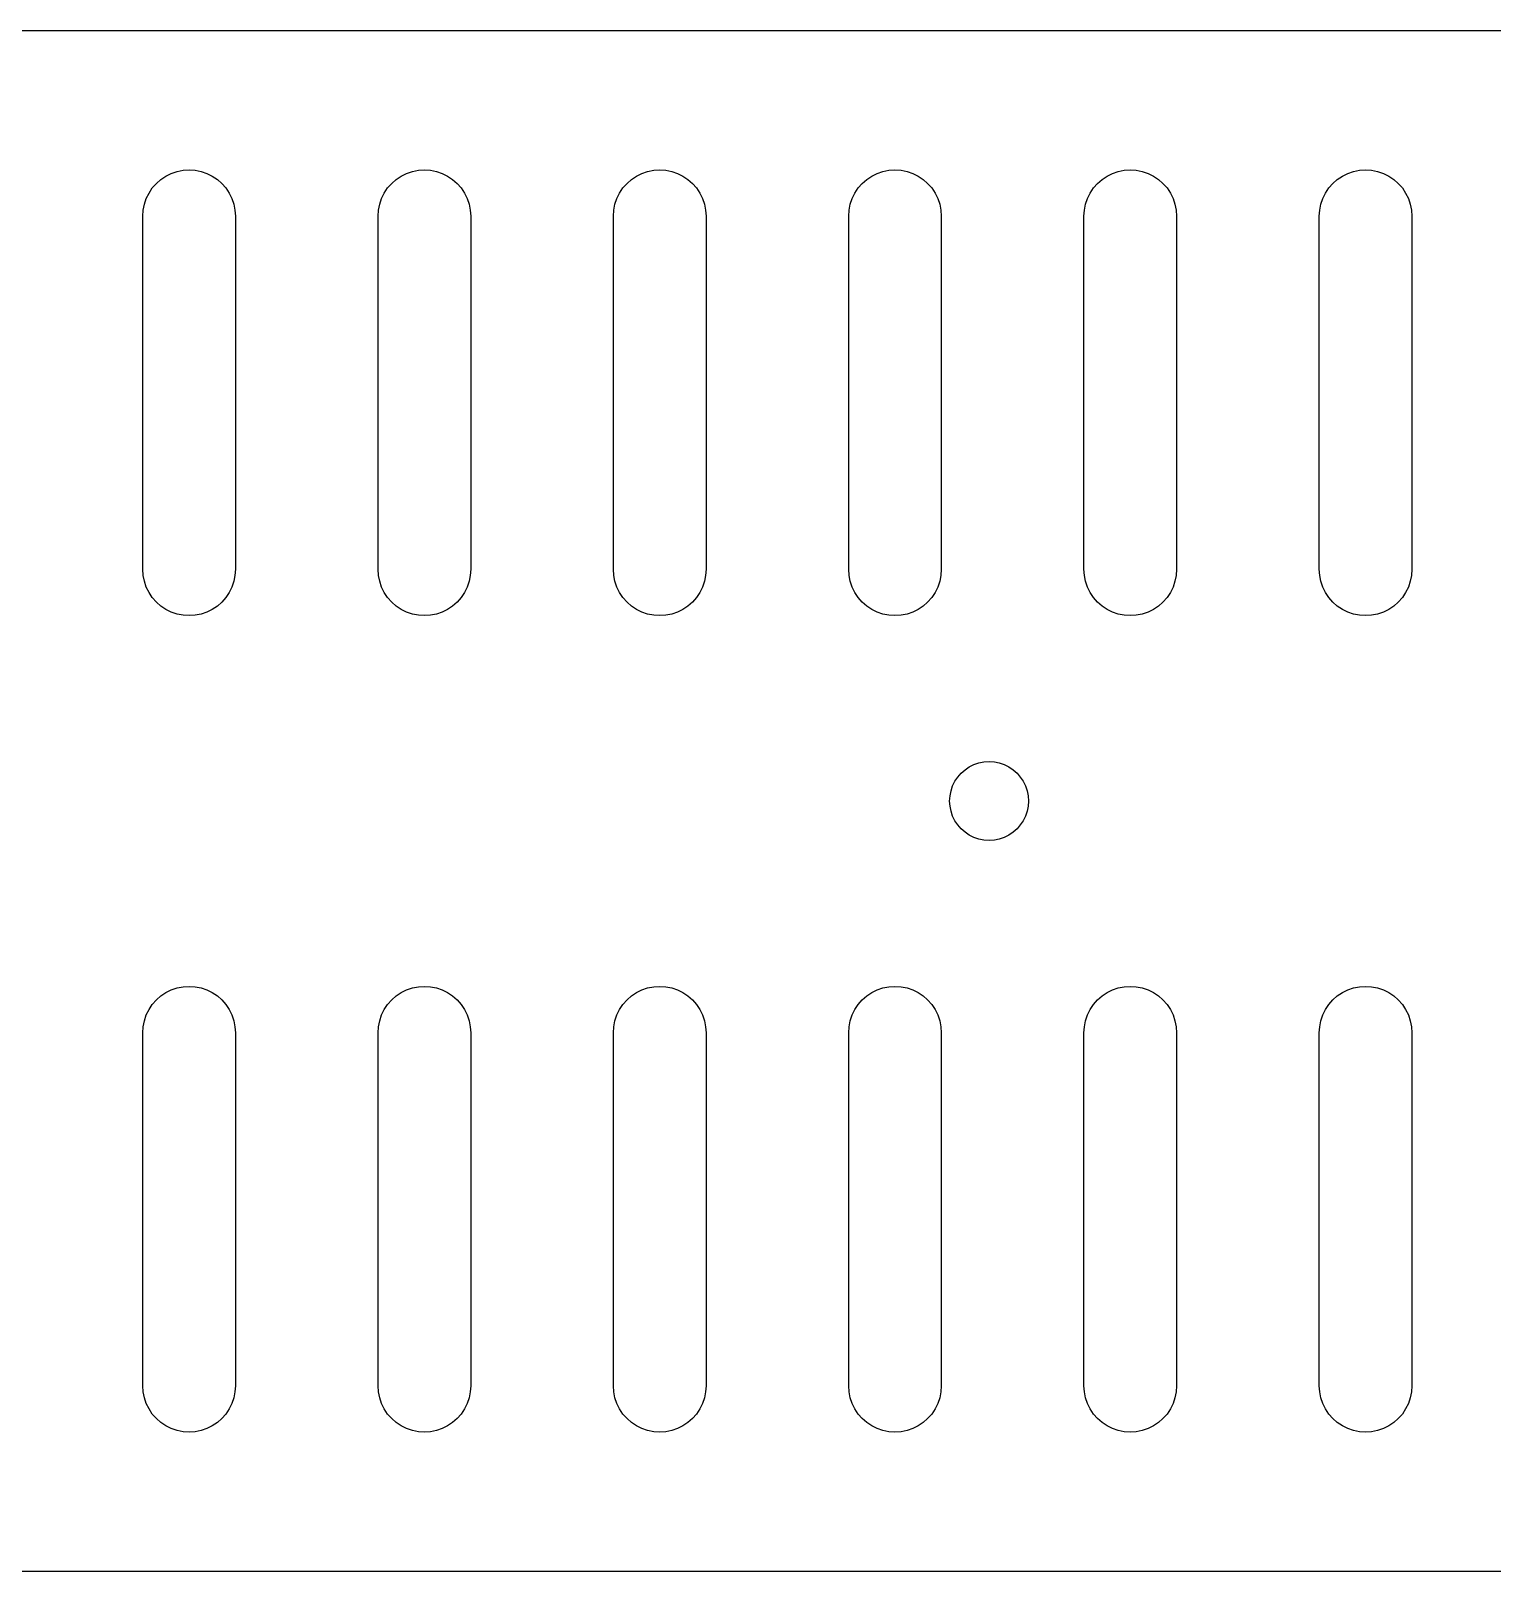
# Model space of a CAD drawing. Header units: metres. Extents: x 0 to 3190, y 0 to 479.
# Drawn here: x 2453.7 to 2516.8, y 255.7 to 322.2 of the extents above; entities that cross this region are included whole.
import ezdxf

# ---------------------------------------------------------------- set-up
doc = ezdxf.new("R2010")
doc.units = ezdxf.units.M

msp = doc.modelspace()

# ---------------------------------------------------------------- linework, layer by layer
for p, q in [((2653.6, 322.206), (2125.28, 322.206)), ((2459.15, 315.62), (2459.34, 315.792)), ((2459.34, 315.792), (2459.56, 315.938)), ((2459.56, 315.938), (2459.79, 316.053)), ((2459.79, 316.053), (2460.04, 316.137)), ((2460.04, 316.137), (2460.3, 316.189)), ((2460.3, 316.189), (2460.56, 316.206)), ((2460.56, 316.206), (2460.82, 316.189)), ((2460.82, 316.189), (2461.08, 316.137)), ((2461.08, 316.137), (2461.33, 316.053)), ((2461.33, 316.053), (2461.56, 315.938)), ((2461.56, 315.938), (2461.78, 315.792)), ((2461.78, 315.792), (2461.97, 315.62)), ((2469.31, 315.62), (2469.5, 315.792)), ((2469.5, 315.792), (2469.72, 315.938)), ((2469.72, 315.938), (2469.95, 316.053)), ((2469.95, 316.053), (2470.2, 316.137)), ((2470.2, 316.137), (2470.46, 316.189)), ((2470.46, 316.189), (2470.72, 316.206)), ((2470.72, 316.206), (2470.98, 316.189)), ((2470.98, 316.189), (2471.24, 316.137)), ((2471.24, 316.137), (2471.49, 316.053)), ((2471.49, 316.053), (2471.72, 315.938)), ((2471.72, 315.938), (2471.94, 315.792)), ((2471.94, 315.792), (2472.13, 315.62)), ((2479.47, 315.62), (2479.66, 315.792)), ((2479.66, 315.792), (2479.88, 315.938)), ((2479.88, 315.938), (2480.11, 316.053)), ((2480.11, 316.053), (2480.36, 316.137)), ((2480.36, 316.137), (2480.62, 316.189)), ((2480.62, 316.189), (2480.88, 316.206)), ((2480.88, 316.206), (2481.14, 316.189)), ((2481.14, 316.189), (2481.4, 316.137)), ((2481.4, 316.137), (2481.65, 316.053)), ((2481.65, 316.053), (2481.88, 315.938)), ((2481.88, 315.938), (2482.1, 315.792)), ((2482.1, 315.792), (2482.29, 315.62)), ((2489.63, 315.62), (2489.82, 315.792)), ((2489.82, 315.792), (2490.04, 315.938)), ((2490.04, 315.938), (2490.27, 316.053)), ((2490.27, 316.053), (2490.52, 316.137)), ((2490.52, 316.137), (2490.78, 316.189)), ((2490.78, 316.189), (2491.04, 316.206)), ((2491.04, 316.206), (2491.3, 316.189)), ((2491.3, 316.189), (2491.56, 316.137)), ((2491.56, 316.137), (2491.81, 316.053)), ((2491.81, 316.053), (2492.04, 315.938)), ((2492.04, 315.938), (2492.26, 315.792)), ((2492.26, 315.792), (2492.45, 315.62)), ((2499.79, 315.62), (2499.98, 315.792)), ((2499.98, 315.792), (2500.2, 315.938)), ((2500.2, 315.938), (2500.43, 316.053)), ((2500.43, 316.053), (2500.68, 316.137)), ((2500.68, 316.137), (2500.94, 316.189)), ((2500.94, 316.189), (2501.2, 316.206)), ((2501.2, 316.206), (2501.46, 316.189)), ((2501.46, 316.189), (2501.72, 316.137)), ((2501.72, 316.137), (2501.97, 316.053)), ((2501.97, 316.053), (2502.2, 315.938)), ((2502.2, 315.938), (2502.42, 315.792)), ((2502.42, 315.792), (2502.61, 315.62)), ((2509.95, 315.62), (2510.14, 315.792)), ((2510.14, 315.792), (2510.36, 315.938)), ((2510.36, 315.938), (2510.59, 316.053)), ((2510.59, 316.053), (2510.84, 316.137)), ((2510.84, 316.137), (2511.1, 316.189)), ((2511.1, 316.189), (2511.36, 316.206)), ((2511.36, 316.206), (2511.62, 316.189)), ((2511.62, 316.189), (2511.88, 316.137)), ((2511.88, 316.137), (2512.13, 316.053)), ((2512.13, 316.053), (2512.36, 315.938)), ((2512.36, 315.938), (2512.58, 315.792)), ((2512.58, 315.792), (2512.77, 315.62)), ((2458.71, 314.971), (2458.83, 315.206)), ((2458.83, 315.206), (2458.97, 315.423)), ((2458.97, 315.423), (2459.15, 315.62)), ((2461.97, 315.62), (2462.15, 315.423)), ((2462.15, 315.423), (2462.29, 315.206)), ((2462.29, 315.206), (2462.41, 314.971)), ((2468.87, 314.971), (2468.99, 315.206)), ((2468.99, 315.206), (2469.13, 315.423)), ((2469.13, 315.423), (2469.31, 315.62)), ((2472.13, 315.62), (2472.31, 315.423)), ((2472.31, 315.423), (2472.45, 315.206)), ((2472.45, 315.206), (2472.57, 314.971)), ((2479.03, 314.971), (2479.15, 315.206)), ((2479.15, 315.206), (2479.29, 315.423)), ((2479.29, 315.423), (2479.47, 315.62)), ((2482.29, 315.62), (2482.47, 315.423)), ((2482.47, 315.423), (2482.61, 315.206)), ((2482.61, 315.206), (2482.73, 314.971)), ((2489.19, 314.971), (2489.31, 315.206)), ((2489.31, 315.206), (2489.45, 315.423)), ((2489.45, 315.423), (2489.63, 315.62)), ((2492.45, 315.62), (2492.63, 315.423)), ((2492.63, 315.423), (2492.77, 315.206)), ((2492.77, 315.206), (2492.89, 314.971)), ((2499.35, 314.971), (2499.47, 315.206)), ((2499.47, 315.206), (2499.61, 315.423)), ((2499.61, 315.423), (2499.79, 315.62)), ((2502.61, 315.62), (2502.79, 315.423)), ((2502.79, 315.423), (2502.93, 315.206)), ((2502.93, 315.206), (2503.05, 314.971)), ((2509.51, 314.971), (2509.63, 315.206)), ((2509.63, 315.206), (2509.77, 315.423)), ((2509.77, 315.423), (2509.95, 315.62)), ((2512.77, 315.62), (2512.95, 315.423)), ((2512.95, 315.423), (2513.09, 315.206)), ((2513.09, 315.206), (2513.21, 314.971)), ((2458.56, 314.206), (2458.58, 314.467)), ((2458.58, 314.467), (2458.63, 314.723)), ((2458.63, 314.723), (2458.71, 314.971)), ((2462.41, 314.971), (2462.49, 314.723)), ((2462.49, 314.723), (2462.54, 314.467)), ((2462.54, 314.467), (2462.56, 314.206)), ((2468.72, 314.206), (2468.74, 314.467)), ((2468.74, 314.467), (2468.79, 314.723)), ((2468.79, 314.723), (2468.87, 314.971)), ((2472.57, 314.971), (2472.65, 314.723)), ((2472.65, 314.723), (2472.7, 314.467)), ((2472.7, 314.467), (2472.72, 314.206)), ((2478.88, 314.206), (2478.9, 314.467)), ((2478.9, 314.467), (2478.95, 314.723)), ((2478.95, 314.723), (2479.03, 314.971)), ((2482.73, 314.971), (2482.81, 314.723)), ((2482.81, 314.723), (2482.86, 314.467)), ((2482.86, 314.467), (2482.88, 314.206)), ((2489.04, 314.206), (2489.06, 314.467)), ((2489.06, 314.467), (2489.11, 314.723)), ((2489.11, 314.723), (2489.19, 314.971)), ((2492.89, 314.971), (2492.97, 314.723)), ((2492.97, 314.723), (2493.02, 314.467)), ((2493.02, 314.467), (2493.04, 314.206)), ((2499.2, 314.206), (2499.22, 314.467)), ((2499.22, 314.467), (2499.27, 314.723)), ((2499.27, 314.723), (2499.35, 314.971)), ((2503.05, 314.971), (2503.13, 314.723)), ((2503.13, 314.723), (2503.18, 314.467)), ((2503.18, 314.467), (2503.2, 314.206)), ((2509.36, 314.206), (2509.38, 314.467)), ((2509.38, 314.467), (2509.43, 314.723)), ((2509.43, 314.723), (2509.51, 314.971)), ((2513.21, 314.971), (2513.29, 314.723)), ((2513.29, 314.723), (2513.34, 314.467)), ((2513.34, 314.467), (2513.36, 314.206)), ((2458.56, 298.966), (2458.56, 314.206)), ((2462.56, 314.206), (2462.56, 298.966)), ((2468.72, 298.966), (2468.72, 314.206)), ((2472.72, 314.206), (2472.72, 298.966)), ((2478.88, 298.966), (2478.88, 314.206)), ((2482.88, 314.206), (2482.88, 298.966)), ((2489.04, 298.966), (2489.04, 314.206)), ((2493.04, 314.206), (2493.04, 298.966)), ((2499.2, 298.966), (2499.2, 314.206)), ((2503.2, 314.206), (2503.2, 298.966)), ((2509.36, 298.966), (2509.36, 314.206)), ((2513.36, 314.206), (2513.36, 298.966)), ((2458.58, 298.705), (2458.56, 298.966)), ((2458.63, 298.449), (2458.58, 298.705)), ((2462.54, 298.705), (2462.49, 298.449)), ((2462.56, 298.966), (2462.54, 298.705)), ((2468.74, 298.705), (2468.72, 298.966)), ((2468.79, 298.449), (2468.74, 298.705)), ((2472.7, 298.705), (2472.65, 298.449)), ((2472.72, 298.966), (2472.7, 298.705)), ((2478.9, 298.705), (2478.88, 298.966)), ((2478.95, 298.449), (2478.9, 298.705)), ((2482.86, 298.705), (2482.81, 298.449)), ((2482.88, 298.966), (2482.86, 298.705)), ((2489.06, 298.705), (2489.04, 298.966)), ((2489.11, 298.449), (2489.06, 298.705)), ((2493.02, 298.705), (2492.97, 298.449)), ((2493.04, 298.966), (2493.02, 298.705)), ((2499.22, 298.705), (2499.2, 298.966)), ((2499.27, 298.449), (2499.22, 298.705)), ((2503.18, 298.705), (2503.13, 298.449)), ((2503.2, 298.966), (2503.18, 298.705)), ((2509.38, 298.705), (2509.36, 298.966)), ((2509.43, 298.449), (2509.38, 298.705)), ((2513.34, 298.705), (2513.29, 298.449)), ((2513.36, 298.966), (2513.34, 298.705)), ((2458.71, 298.201), (2458.63, 298.449)), ((2458.83, 297.966), (2458.71, 298.201)), ((2458.97, 297.749), (2458.83, 297.966)), ((2462.29, 297.966), (2462.15, 297.749)), ((2462.41, 298.201), (2462.29, 297.966)), ((2462.49, 298.449), (2462.41, 298.201)), ((2468.87, 298.201), (2468.79, 298.449)), ((2468.99, 297.966), (2468.87, 298.201)), ((2469.13, 297.749), (2468.99, 297.966)), ((2472.45, 297.966), (2472.31, 297.749)), ((2472.57, 298.201), (2472.45, 297.966)), ((2472.65, 298.449), (2472.57, 298.201)), ((2479.03, 298.201), (2478.95, 298.449)), ((2479.15, 297.966), (2479.03, 298.201)), ((2479.29, 297.749), (2479.15, 297.966)), ((2482.61, 297.966), (2482.47, 297.749)), ((2482.73, 298.201), (2482.61, 297.966)), ((2482.81, 298.449), (2482.73, 298.201)), ((2489.19, 298.201), (2489.11, 298.449)), ((2489.31, 297.966), (2489.19, 298.201)), ((2489.45, 297.749), (2489.31, 297.966)), ((2492.77, 297.966), (2492.63, 297.749)), ((2492.89, 298.201), (2492.77, 297.966)), ((2492.97, 298.449), (2492.89, 298.201)), ((2499.35, 298.201), (2499.27, 298.449)), ((2499.47, 297.966), (2499.35, 298.201)), ((2499.61, 297.749), (2499.47, 297.966)), ((2502.93, 297.966), (2502.79, 297.749)), ((2503.05, 298.201), (2502.93, 297.966)), ((2503.13, 298.449), (2503.05, 298.201)), ((2509.51, 298.201), (2509.43, 298.449)), ((2509.63, 297.966), (2509.51, 298.201)), ((2509.77, 297.749), (2509.63, 297.966)), ((2513.09, 297.966), (2512.95, 297.749)), ((2513.21, 298.201), (2513.09, 297.966)), ((2513.29, 298.449), (2513.21, 298.201)), ((2459.15, 297.552), (2458.97, 297.749)), ((2459.34, 297.38), (2459.15, 297.552)), ((2459.56, 297.234), (2459.34, 297.38)), ((2459.79, 297.119), (2459.56, 297.234)), ((2461.56, 297.234), (2461.33, 297.119)), ((2461.78, 297.38), (2461.56, 297.234)), ((2461.97, 297.552), (2461.78, 297.38)), ((2462.15, 297.749), (2461.97, 297.552)), ((2469.31, 297.552), (2469.13, 297.749)), ((2469.5, 297.38), (2469.31, 297.552)), ((2469.72, 297.234), (2469.5, 297.38)), ((2469.95, 297.119), (2469.72, 297.234)), ((2471.72, 297.234), (2471.49, 297.119)), ((2471.94, 297.38), (2471.72, 297.234)), ((2472.13, 297.552), (2471.94, 297.38)), ((2472.31, 297.749), (2472.13, 297.552)), ((2479.47, 297.552), (2479.29, 297.749)), ((2479.66, 297.38), (2479.47, 297.552)), ((2479.88, 297.234), (2479.66, 297.38)), ((2480.11, 297.119), (2479.88, 297.234)), ((2481.88, 297.234), (2481.65, 297.119)), ((2482.1, 297.38), (2481.88, 297.234)), ((2482.29, 297.552), (2482.1, 297.38)), ((2482.47, 297.749), (2482.29, 297.552)), ((2489.63, 297.552), (2489.45, 297.749)), ((2489.82, 297.38), (2489.63, 297.552)), ((2490.04, 297.234), (2489.82, 297.38)), ((2490.27, 297.119), (2490.04, 297.234)), ((2492.04, 297.234), (2491.81, 297.119)), ((2492.26, 297.38), (2492.04, 297.234)), ((2492.45, 297.552), (2492.26, 297.38)), ((2492.63, 297.749), (2492.45, 297.552)), ((2499.79, 297.552), (2499.61, 297.749)), ((2499.98, 297.38), (2499.79, 297.552)), ((2500.2, 297.234), (2499.98, 297.38)), ((2500.43, 297.119), (2500.2, 297.234)), ((2502.2, 297.234), (2501.97, 297.119)), ((2502.42, 297.38), (2502.2, 297.234)), ((2502.61, 297.552), (2502.42, 297.38)), ((2502.79, 297.749), (2502.61, 297.552)), ((2509.95, 297.552), (2509.77, 297.749)), ((2510.14, 297.38), (2509.95, 297.552)), ((2510.36, 297.234), (2510.14, 297.38)), ((2510.59, 297.119), (2510.36, 297.234)), ((2512.36, 297.234), (2512.13, 297.119)), ((2512.58, 297.38), (2512.36, 297.234)), ((2512.77, 297.552), (2512.58, 297.38)), ((2512.95, 297.749), (2512.77, 297.552)), ((2460.04, 297.035), (2459.79, 297.119)), ((2460.3, 296.983), (2460.04, 297.035)), ((2460.56, 296.966), (2460.3, 296.983)), ((2460.82, 296.983), (2460.56, 296.966)), ((2461.08, 297.035), (2460.82, 296.983)), ((2461.33, 297.119), (2461.08, 297.035)), ((2470.2, 297.035), (2469.95, 297.119)), ((2470.46, 296.983), (2470.2, 297.035)), ((2470.72, 296.966), (2470.46, 296.983)), ((2470.98, 296.983), (2470.72, 296.966)), ((2471.24, 297.035), (2470.98, 296.983)), ((2471.49, 297.119), (2471.24, 297.035)), ((2480.36, 297.035), (2480.11, 297.119)), ((2480.62, 296.983), (2480.36, 297.035)), ((2480.88, 296.966), (2480.62, 296.983)), ((2481.14, 296.983), (2480.88, 296.966)), ((2481.4, 297.035), (2481.14, 296.983)), ((2481.65, 297.119), (2481.4, 297.035)), ((2490.52, 297.035), (2490.27, 297.119)), ((2490.78, 296.983), (2490.52, 297.035)), ((2491.04, 296.966), (2490.78, 296.983)), ((2491.3, 296.983), (2491.04, 296.966)), ((2491.56, 297.035), (2491.3, 296.983)), ((2491.81, 297.119), (2491.56, 297.035)), ((2500.68, 297.035), (2500.43, 297.119)), ((2500.94, 296.983), (2500.68, 297.035)), ((2501.2, 296.966), (2500.94, 296.983)), ((2501.46, 296.983), (2501.2, 296.966)), ((2501.72, 297.035), (2501.46, 296.983)), ((2501.97, 297.119), (2501.72, 297.035)), ((2510.84, 297.035), (2510.59, 297.119)), ((2511.1, 296.983), (2510.84, 297.035)), ((2511.36, 296.966), (2511.1, 296.983)), ((2511.62, 296.983), (2511.36, 296.966)), ((2511.88, 297.035), (2511.62, 296.983)), ((2512.13, 297.119), (2511.88, 297.035)), ((2494.25, 290.439), (2494.45, 290.537)), ((2494.45, 290.537), (2494.66, 290.608)), ((2494.66, 290.608), (2494.88, 290.652)), ((2494.88, 290.652), (2495.1, 290.666)), ((2495.1, 290.666), (2495.33, 290.652)), ((2495.33, 290.652), (2495.54, 290.608)), ((2495.54, 290.608), (2495.75, 290.537)), ((2495.75, 290.537), (2495.95, 290.439)), ((2493.63, 289.816), (2493.76, 290.001)), ((2493.76, 290.001), (2493.9, 290.168)), ((2493.9, 290.168), (2494.07, 290.315)), ((2494.07, 290.315), (2494.25, 290.439)), ((2495.95, 290.439), (2496.14, 290.315)), ((2496.14, 290.315), (2496.31, 290.168)), ((2496.31, 290.168), (2496.45, 290.001)), ((2496.45, 290.001), (2496.58, 289.816)), ((2493.4, 288.966), (2493.42, 289.188)), ((2493.42, 289.188), (2493.46, 289.406)), ((2493.46, 289.406), (2493.53, 289.617)), ((2493.53, 289.617), (2493.63, 289.816)), ((2496.58, 289.816), (2496.67, 289.617)), ((2496.67, 289.617), (2496.75, 289.406)), ((2496.75, 289.406), (2496.79, 289.188)), ((2496.79, 289.188), (2496.8, 288.966)), ((2493.42, 288.744), (2493.4, 288.966)), ((2493.46, 288.526), (2493.42, 288.744)), ((2493.53, 288.316), (2493.46, 288.526)), ((2496.75, 288.526), (2496.67, 288.316)), ((2496.79, 288.744), (2496.75, 288.526)), ((2496.8, 288.966), (2496.79, 288.744)), ((2493.63, 288.116), (2493.53, 288.316)), ((2493.76, 287.931), (2493.63, 288.116)), ((2493.9, 287.764), (2493.76, 287.931)), ((2496.45, 287.931), (2496.31, 287.764)), ((2496.58, 288.116), (2496.45, 287.931)), ((2496.67, 288.316), (2496.58, 288.116)), ((2494.07, 287.618), (2493.9, 287.764)), ((2494.25, 287.494), (2494.07, 287.618)), ((2494.45, 287.396), (2494.25, 287.494)), ((2494.66, 287.324), (2494.45, 287.396)), ((2494.88, 287.281), (2494.66, 287.324)), ((2495.1, 287.266), (2494.88, 287.281)), ((2495.33, 287.281), (2495.1, 287.266)), ((2495.54, 287.324), (2495.33, 287.281)), ((2495.75, 287.396), (2495.54, 287.324)), ((2495.95, 287.494), (2495.75, 287.396)), ((2496.14, 287.618), (2495.95, 287.494)), ((2496.31, 287.764), (2496.14, 287.618)), ((2459.15, 280.381), (2459.34, 280.553)), ((2459.34, 280.553), (2459.56, 280.698)), ((2459.56, 280.698), (2459.79, 280.814)), ((2459.79, 280.814), (2460.04, 280.898)), ((2460.04, 280.898), (2460.3, 280.949)), ((2460.3, 280.949), (2460.56, 280.966)), ((2460.56, 280.966), (2460.82, 280.949)), ((2460.82, 280.949), (2461.08, 280.898)), ((2461.08, 280.898), (2461.33, 280.814)), ((2461.33, 280.814), (2461.56, 280.698)), ((2461.56, 280.698), (2461.78, 280.553)), ((2461.78, 280.553), (2461.97, 280.381)), ((2469.31, 280.381), (2469.5, 280.553)), ((2469.5, 280.553), (2469.72, 280.698)), ((2469.72, 280.698), (2469.95, 280.814)), ((2469.95, 280.814), (2470.2, 280.898)), ((2470.2, 280.898), (2470.46, 280.949)), ((2470.46, 280.949), (2470.72, 280.966)), ((2470.72, 280.966), (2470.98, 280.949)), ((2470.98, 280.949), (2471.24, 280.898)), ((2471.24, 280.898), (2471.49, 280.814)), ((2471.49, 280.814), (2471.72, 280.698)), ((2471.72, 280.698), (2471.94, 280.553)), ((2471.94, 280.553), (2472.13, 280.381)), ((2479.47, 280.381), (2479.66, 280.553)), ((2479.66, 280.553), (2479.88, 280.698)), ((2479.88, 280.698), (2480.11, 280.814)), ((2480.11, 280.814), (2480.36, 280.898)), ((2480.36, 280.898), (2480.62, 280.949)), ((2480.62, 280.949), (2480.88, 280.966)), ((2480.88, 280.966), (2481.14, 280.949)), ((2481.14, 280.949), (2481.4, 280.898)), ((2481.4, 280.898), (2481.65, 280.814)), ((2481.65, 280.814), (2481.88, 280.698)), ((2481.88, 280.698), (2482.1, 280.553)), ((2482.1, 280.553), (2482.29, 280.381)), ((2489.63, 280.381), (2489.82, 280.553)), ((2489.82, 280.553), (2490.04, 280.698)), ((2490.04, 280.698), (2490.27, 280.814)), ((2490.27, 280.814), (2490.52, 280.898)), ((2490.52, 280.898), (2490.78, 280.949)), ((2490.78, 280.949), (2491.04, 280.966)), ((2491.04, 280.966), (2491.3, 280.949)), ((2491.3, 280.949), (2491.56, 280.898)), ((2491.56, 280.898), (2491.81, 280.814)), ((2491.81, 280.814), (2492.04, 280.698)), ((2492.04, 280.698), (2492.26, 280.553)), ((2492.26, 280.553), (2492.45, 280.381)), ((2499.79, 280.381), (2499.98, 280.553)), ((2499.98, 280.553), (2500.2, 280.698)), ((2500.2, 280.698), (2500.43, 280.814)), ((2500.43, 280.814), (2500.68, 280.898)), ((2500.68, 280.898), (2500.94, 280.949)), ((2500.94, 280.949), (2501.2, 280.966)), ((2501.2, 280.966), (2501.46, 280.949)), ((2501.46, 280.949), (2501.72, 280.898)), ((2501.72, 280.898), (2501.97, 280.814)), ((2501.97, 280.814), (2502.2, 280.698)), ((2502.2, 280.698), (2502.42, 280.553)), ((2502.42, 280.553), (2502.61, 280.381)), ((2509.95, 280.381), (2510.14, 280.553)), ((2510.14, 280.553), (2510.36, 280.698)), ((2510.36, 280.698), (2510.59, 280.814)), ((2510.59, 280.814), (2510.84, 280.898)), ((2510.84, 280.898), (2511.1, 280.949)), ((2511.1, 280.949), (2511.36, 280.966)), ((2511.36, 280.966), (2511.62, 280.949)), ((2511.62, 280.949), (2511.88, 280.898)), ((2511.88, 280.898), (2512.13, 280.814)), ((2512.13, 280.814), (2512.36, 280.698)), ((2512.36, 280.698), (2512.58, 280.553)), ((2512.58, 280.553), (2512.77, 280.381)), ((2458.71, 279.732), (2458.83, 279.966)), ((2458.83, 279.966), (2458.97, 280.184)), ((2458.97, 280.184), (2459.15, 280.381)), ((2461.97, 280.381), (2462.15, 280.184)), ((2462.15, 280.184), (2462.29, 279.966)), ((2462.29, 279.966), (2462.41, 279.732)), ((2468.87, 279.732), (2468.99, 279.966)), ((2468.99, 279.966), (2469.13, 280.184)), ((2469.13, 280.184), (2469.31, 280.381)), ((2472.13, 280.381), (2472.31, 280.184)), ((2472.31, 280.184), (2472.45, 279.966)), ((2472.45, 279.966), (2472.57, 279.732)), ((2479.03, 279.732), (2479.15, 279.966)), ((2479.15, 279.966), (2479.29, 280.184)), ((2479.29, 280.184), (2479.47, 280.381)), ((2482.29, 280.381), (2482.47, 280.184)), ((2482.47, 280.184), (2482.61, 279.966)), ((2482.61, 279.966), (2482.73, 279.732)), ((2489.19, 279.732), (2489.31, 279.966)), ((2489.31, 279.966), (2489.45, 280.184)), ((2489.45, 280.184), (2489.63, 280.381)), ((2492.45, 280.381), (2492.63, 280.184)), ((2492.63, 280.184), (2492.77, 279.966)), ((2492.77, 279.966), (2492.89, 279.732)), ((2499.35, 279.732), (2499.47, 279.966)), ((2499.47, 279.966), (2499.61, 280.184)), ((2499.61, 280.184), (2499.79, 280.381)), ((2502.61, 280.381), (2502.79, 280.184)), ((2502.79, 280.184), (2502.93, 279.966)), ((2502.93, 279.966), (2503.05, 279.732)), ((2509.51, 279.732), (2509.63, 279.966)), ((2509.63, 279.966), (2509.77, 280.184)), ((2509.77, 280.184), (2509.95, 280.381)), ((2512.77, 280.381), (2512.95, 280.184)), ((2512.95, 280.184), (2513.09, 279.966)), ((2513.09, 279.966), (2513.21, 279.732)), ((2458.56, 278.966), (2458.58, 279.227)), ((2458.58, 279.227), (2458.63, 279.484)), ((2458.63, 279.484), (2458.71, 279.732)), ((2462.41, 279.732), (2462.49, 279.484)), ((2462.49, 279.484), (2462.54, 279.227)), ((2462.54, 279.227), (2462.56, 278.966)), ((2468.72, 278.966), (2468.74, 279.227)), ((2468.74, 279.227), (2468.79, 279.484)), ((2468.79, 279.484), (2468.87, 279.732)), ((2472.57, 279.732), (2472.65, 279.484)), ((2472.65, 279.484), (2472.7, 279.227)), ((2472.7, 279.227), (2472.72, 278.966)), ((2478.88, 278.966), (2478.9, 279.227)), ((2478.9, 279.227), (2478.95, 279.484)), ((2478.95, 279.484), (2479.03, 279.732)), ((2482.73, 279.732), (2482.81, 279.484)), ((2482.81, 279.484), (2482.86, 279.227)), ((2482.86, 279.227), (2482.88, 278.966)), ((2489.04, 278.966), (2489.06, 279.227)), ((2489.06, 279.227), (2489.11, 279.484)), ((2489.11, 279.484), (2489.19, 279.732)), ((2492.89, 279.732), (2492.97, 279.484)), ((2492.97, 279.484), (2493.02, 279.227)), ((2493.02, 279.227), (2493.04, 278.966)), ((2499.2, 278.966), (2499.22, 279.227)), ((2499.22, 279.227), (2499.27, 279.484)), ((2499.27, 279.484), (2499.35, 279.732)), ((2503.05, 279.732), (2503.13, 279.484)), ((2503.13, 279.484), (2503.18, 279.227)), ((2503.18, 279.227), (2503.2, 278.966)), ((2509.36, 278.966), (2509.38, 279.227)), ((2509.38, 279.227), (2509.43, 279.484)), ((2509.43, 279.484), (2509.51, 279.732)), ((2513.21, 279.732), (2513.29, 279.484)), ((2513.29, 279.484), (2513.34, 279.227)), ((2513.34, 279.227), (2513.36, 278.966)), ((2458.56, 263.727), (2458.56, 278.966)), ((2462.56, 278.966), (2462.56, 263.727)), ((2468.72, 263.727), (2468.72, 278.966)), ((2472.72, 278.966), (2472.72, 263.727)), ((2478.88, 263.727), (2478.88, 278.966)), ((2482.88, 278.966), (2482.88, 263.727)), ((2489.04, 263.727), (2489.04, 278.966)), ((2493.04, 278.966), (2493.04, 263.727)), ((2499.2, 263.727), (2499.2, 278.966)), ((2503.2, 278.966), (2503.2, 263.727)), ((2509.36, 263.727), (2509.36, 278.966)), ((2513.36, 278.966), (2513.36, 263.727)), ((2458.58, 263.466), (2458.56, 263.727)), ((2458.63, 263.209), (2458.58, 263.466)), ((2462.54, 263.466), (2462.49, 263.209)), ((2462.56, 263.727), (2462.54, 263.466)), ((2468.74, 263.466), (2468.72, 263.727)), ((2468.79, 263.209), (2468.74, 263.466)), ((2472.7, 263.466), (2472.65, 263.209)), ((2472.72, 263.727), (2472.7, 263.466)), ((2478.9, 263.466), (2478.88, 263.727)), ((2478.95, 263.209), (2478.9, 263.466)), ((2482.86, 263.466), (2482.81, 263.209)), ((2482.88, 263.727), (2482.86, 263.466)), ((2489.06, 263.466), (2489.04, 263.727)), ((2489.11, 263.209), (2489.06, 263.466)), ((2493.02, 263.466), (2492.97, 263.209)), ((2493.04, 263.727), (2493.02, 263.466)), ((2499.22, 263.466), (2499.2, 263.727)), ((2499.27, 263.209), (2499.22, 263.466)), ((2503.18, 263.466), (2503.13, 263.209)), ((2503.2, 263.727), (2503.18, 263.466)), ((2509.38, 263.466), (2509.36, 263.727)), ((2509.43, 263.209), (2509.38, 263.466)), ((2513.34, 263.466), (2513.29, 263.209)), ((2513.36, 263.727), (2513.34, 263.466)), ((2458.71, 262.962), (2458.63, 263.209)), ((2458.83, 262.727), (2458.71, 262.962)), ((2458.97, 262.51), (2458.83, 262.727)), ((2462.29, 262.727), (2462.15, 262.51)), ((2462.41, 262.962), (2462.29, 262.727)), ((2462.49, 263.209), (2462.41, 262.962)), ((2468.87, 262.962), (2468.79, 263.209)), ((2468.99, 262.727), (2468.87, 262.962)), ((2469.13, 262.51), (2468.99, 262.727)), ((2472.45, 262.727), (2472.31, 262.51)), ((2472.57, 262.962), (2472.45, 262.727)), ((2472.65, 263.209), (2472.57, 262.962)), ((2479.03, 262.962), (2478.95, 263.209)), ((2479.15, 262.727), (2479.03, 262.962)), ((2479.29, 262.51), (2479.15, 262.727)), ((2482.61, 262.727), (2482.47, 262.51)), ((2482.73, 262.962), (2482.61, 262.727)), ((2482.81, 263.209), (2482.73, 262.962)), ((2489.19, 262.962), (2489.11, 263.209)), ((2489.31, 262.727), (2489.19, 262.962)), ((2489.45, 262.51), (2489.31, 262.727)), ((2492.77, 262.727), (2492.63, 262.51)), ((2492.89, 262.962), (2492.77, 262.727)), ((2492.97, 263.209), (2492.89, 262.962)), ((2499.35, 262.962), (2499.27, 263.209)), ((2499.47, 262.727), (2499.35, 262.962)), ((2499.61, 262.51), (2499.47, 262.727)), ((2502.93, 262.727), (2502.79, 262.51)), ((2503.05, 262.962), (2502.93, 262.727)), ((2503.13, 263.209), (2503.05, 262.962)), ((2509.51, 262.962), (2509.43, 263.209)), ((2509.63, 262.727), (2509.51, 262.962)), ((2509.77, 262.51), (2509.63, 262.727)), ((2513.09, 262.727), (2512.95, 262.51)), ((2513.21, 262.962), (2513.09, 262.727)), ((2513.29, 263.209), (2513.21, 262.962)), ((2459.15, 262.313), (2458.97, 262.51)), ((2459.34, 262.14), (2459.15, 262.313)), ((2459.56, 261.995), (2459.34, 262.14)), ((2459.79, 261.879), (2459.56, 261.995)), ((2461.56, 261.995), (2461.33, 261.879)), ((2461.78, 262.14), (2461.56, 261.995)), ((2461.97, 262.313), (2461.78, 262.14)), ((2462.15, 262.51), (2461.97, 262.313)), ((2469.31, 262.313), (2469.13, 262.51)), ((2469.5, 262.14), (2469.31, 262.313)), ((2469.72, 261.995), (2469.5, 262.14)), ((2469.95, 261.879), (2469.72, 261.995)), ((2471.72, 261.995), (2471.49, 261.879)), ((2471.94, 262.14), (2471.72, 261.995)), ((2472.13, 262.313), (2471.94, 262.14)), ((2472.31, 262.51), (2472.13, 262.313)), ((2479.47, 262.313), (2479.29, 262.51)), ((2479.66, 262.14), (2479.47, 262.313)), ((2479.88, 261.995), (2479.66, 262.14)), ((2480.11, 261.879), (2479.88, 261.995)), ((2481.88, 261.995), (2481.65, 261.879)), ((2482.1, 262.14), (2481.88, 261.995)), ((2482.29, 262.313), (2482.1, 262.14)), ((2482.47, 262.51), (2482.29, 262.313)), ((2489.63, 262.313), (2489.45, 262.51)), ((2489.82, 262.14), (2489.63, 262.313)), ((2490.04, 261.995), (2489.82, 262.14)), ((2490.27, 261.879), (2490.04, 261.995)), ((2492.04, 261.995), (2491.81, 261.879)), ((2492.26, 262.14), (2492.04, 261.995)), ((2492.45, 262.313), (2492.26, 262.14)), ((2492.63, 262.51), (2492.45, 262.313)), ((2499.79, 262.313), (2499.61, 262.51)), ((2499.98, 262.14), (2499.79, 262.313)), ((2500.2, 261.995), (2499.98, 262.14)), ((2500.43, 261.879), (2500.2, 261.995)), ((2502.2, 261.995), (2501.97, 261.879)), ((2502.42, 262.14), (2502.2, 261.995)), ((2502.61, 262.313), (2502.42, 262.14)), ((2502.79, 262.51), (2502.61, 262.313)), ((2509.95, 262.313), (2509.77, 262.51)), ((2510.14, 262.14), (2509.95, 262.313)), ((2510.36, 261.995), (2510.14, 262.14)), ((2510.59, 261.879), (2510.36, 261.995)), ((2512.36, 261.995), (2512.13, 261.879)), ((2512.58, 262.14), (2512.36, 261.995)), ((2512.77, 262.313), (2512.58, 262.14)), ((2512.95, 262.51), (2512.77, 262.313)), ((2460.04, 261.795), (2459.79, 261.879)), ((2460.3, 261.744), (2460.04, 261.795)), ((2460.56, 261.727), (2460.3, 261.744)), ((2460.82, 261.744), (2460.56, 261.727)), ((2461.08, 261.795), (2460.82, 261.744)), ((2461.33, 261.879), (2461.08, 261.795)), ((2470.2, 261.795), (2469.95, 261.879)), ((2470.46, 261.744), (2470.2, 261.795)), ((2470.72, 261.727), (2470.46, 261.744)), ((2470.98, 261.744), (2470.72, 261.727)), ((2471.24, 261.795), (2470.98, 261.744)), ((2471.49, 261.879), (2471.24, 261.795)), ((2480.36, 261.795), (2480.11, 261.879)), ((2480.62, 261.744), (2480.36, 261.795)), ((2480.88, 261.727), (2480.62, 261.744)), ((2481.14, 261.744), (2480.88, 261.727)), ((2481.4, 261.795), (2481.14, 261.744)), ((2481.65, 261.879), (2481.4, 261.795)), ((2490.52, 261.795), (2490.27, 261.879)), ((2490.78, 261.744), (2490.52, 261.795)), ((2491.04, 261.727), (2490.78, 261.744)), ((2491.3, 261.744), (2491.04, 261.727)), ((2491.56, 261.795), (2491.3, 261.744)), ((2491.81, 261.879), (2491.56, 261.795)), ((2500.68, 261.795), (2500.43, 261.879)), ((2500.94, 261.744), (2500.68, 261.795)), ((2501.2, 261.727), (2500.94, 261.744)), ((2501.46, 261.744), (2501.2, 261.727)), ((2501.72, 261.795), (2501.46, 261.744)), ((2501.97, 261.879), (2501.72, 261.795)), ((2510.84, 261.795), (2510.59, 261.879)), ((2511.1, 261.744), (2510.84, 261.795)), ((2511.36, 261.727), (2511.1, 261.744)), ((2511.62, 261.744), (2511.36, 261.727)), ((2511.88, 261.795), (2511.62, 261.744)), ((2512.13, 261.879), (2511.88, 261.795)), ((2125.28, 255.727), (2653.6, 255.727))]:
    msp.add_line(p, q)

doc.saveas('drawing.dxf')
